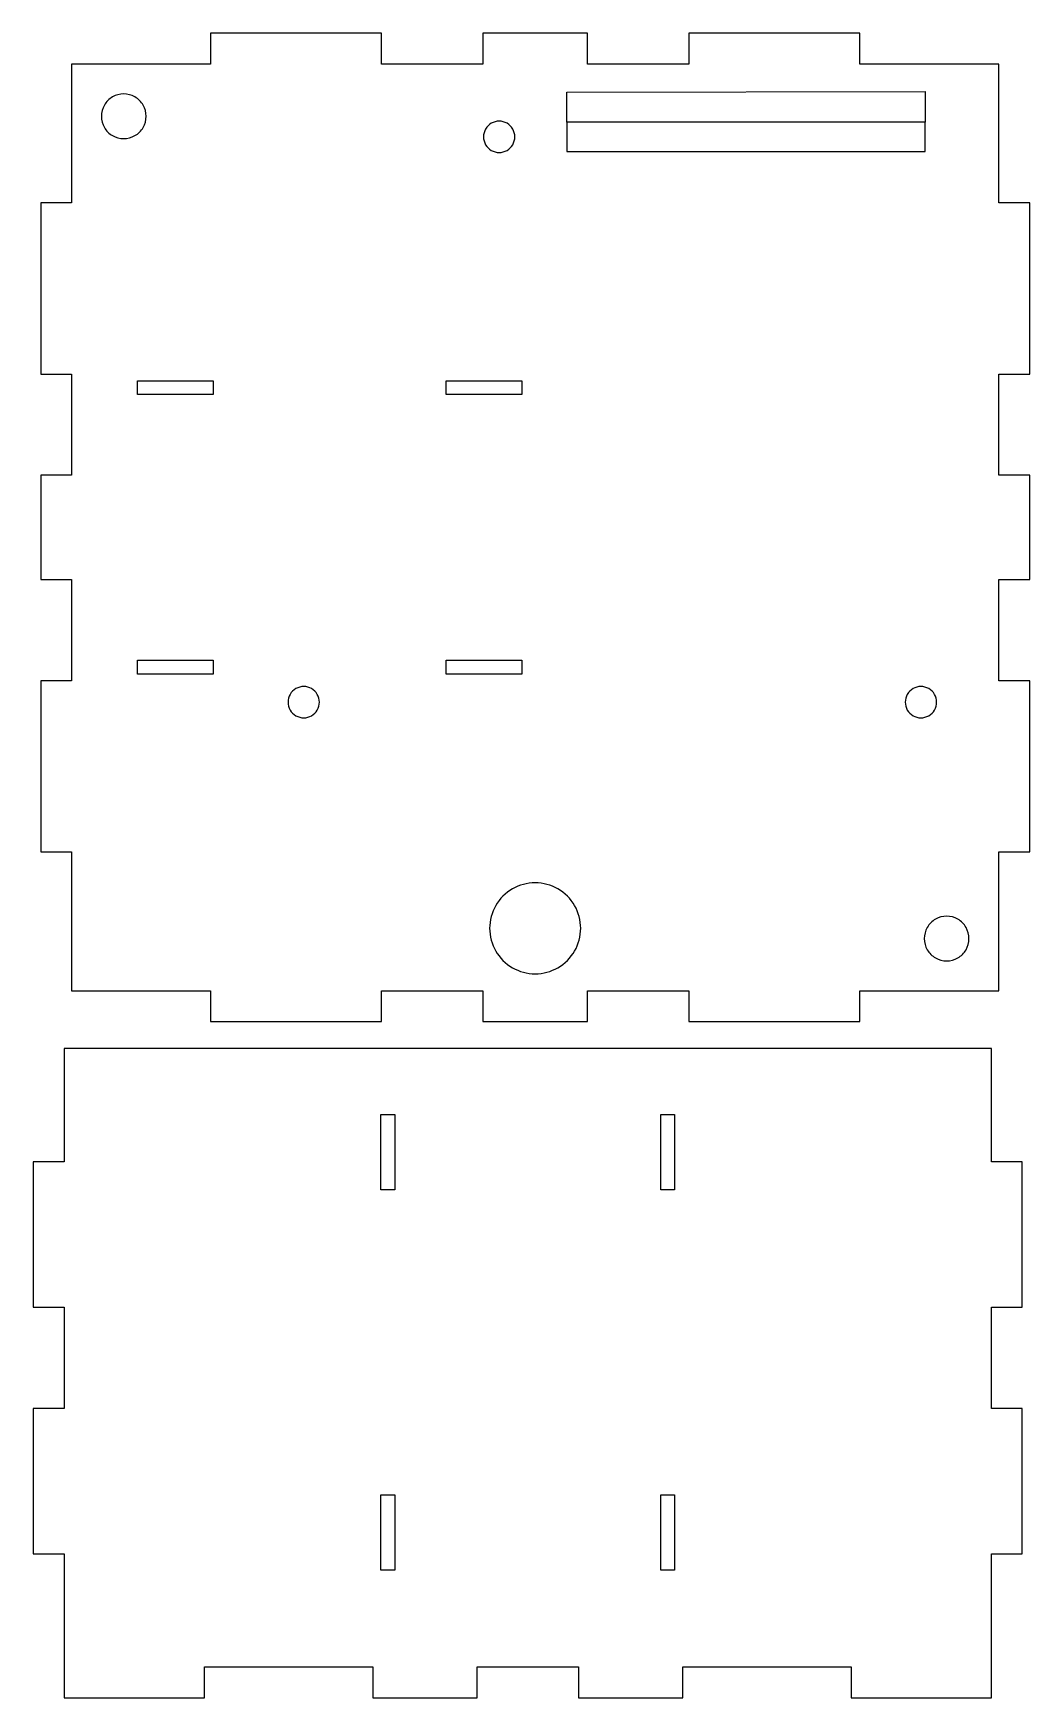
# Model space of a CAD drawing. Extents: x 12 to 317, y 11 to 186.
# Drawn here: x 219.8 to 316.6, y 24.3 to 186.2 of the extents above; entities that cross this region are included whole.
import ezdxf

# ---------------------------------------------------------------- set-up
doc = ezdxf.new("R2010")
doc.units = 0
doc.layers.get('0').update_dxf_attribs({"linetype": 'CONTINUOUS'})

msp = doc.modelspace()

# ---------------------------------------------------------------- linework, layer by layer
at = {"color": 7}
for p, q in [((253.62358, 186.190372), (236.973702, 186.190372)), ((236.973702, 186.190372), (236.973702, 183.190395)), ((253.62358, 183.190395), (253.62358, 186.190372)), ((273.623432, 186.190372), (263.473506, 186.190372)), ((263.473506, 186.190372), (263.473506, 183.190395)), ((273.623432, 183.190395), (273.623432, 186.190372)), ((300.123236, 186.190372), (283.473358, 186.190372)), ((283.473358, 186.190372), (283.473358, 183.190395)), ((300.123236, 183.190395), (300.123236, 186.190372)), ((236.973702, 183.190395), (223.473802, 183.190395)), ((223.473802, 183.190395), (223.473802, 169.690495)), ((263.473506, 183.190395), (253.62358, 183.190395)), ((283.473358, 183.190395), (273.623432, 183.190395)), ((313.623136, 183.190395), (300.123236, 183.190395)), ((313.623136, 169.690495), (313.623136, 183.190395)), ((223.473802, 169.690495), (220.473824, 169.690495)), ((220.473824, 169.690495), (220.473824, 153.040617)), ((316.623113, 169.690495), (313.623136, 169.690495)), ((316.623113, 153.040617), (316.623113, 169.690495)), ((220.473824, 153.040617), (223.473802, 153.040617)), ((223.473802, 153.040617), (223.473802, 143.190691)), ((313.623136, 143.190691), (313.623136, 153.040617)), ((313.623136, 153.040617), (316.623113, 153.040617)), ((223.473802, 143.190691), (220.473824, 143.190691)), ((220.473824, 143.190691), (220.473824, 133.040765)), ((316.623113, 143.190691), (313.623136, 143.190691)), ((316.623113, 133.040765), (316.623113, 143.190691)), ((220.473824, 133.040765), (223.473802, 133.040765)), ((223.473802, 133.040765), (223.473802, 123.190839)), ((313.623136, 123.190839), (313.623136, 133.040765)), ((313.623136, 133.040765), (316.623113, 133.040765)), ((223.473802, 123.190839), (220.473824, 123.190839)), ((220.473824, 123.190839), (220.473824, 106.540961)), ((316.623113, 123.190839), (313.623136, 123.190839)), ((316.623113, 106.540961), (316.623113, 123.190839)), ((220.473824, 106.540961), (223.473802, 106.540961)), ((223.473802, 106.540961), (223.473802, 93.041061)), ((313.623136, 93.041061), (313.623136, 106.540961)), ((313.623136, 106.540961), (316.623113, 106.540961)), ((223.473802, 93.041061), (236.973702, 93.041061)), ((236.973702, 93.041061), (236.973702, 90.041083)), ((253.62358, 90.041083), (253.62358, 93.041061)), ((253.62358, 93.041061), (263.473506, 93.041061)), ((263.473506, 93.041061), (263.473506, 90.041083)), ((273.623432, 90.041083), (273.623432, 93.041061)), ((273.623432, 93.041061), (283.473358, 93.041061)), ((283.473358, 93.041061), (283.473358, 90.041083)), ((300.123236, 90.041083), (300.123236, 93.041061)), ((300.123236, 93.041061), (313.623136, 93.041061)), ((236.973702, 90.041083), (253.62358, 90.041083)), ((263.473506, 90.041083), (273.623432, 90.041083)), ((283.473358, 90.041083), (300.123236, 90.041083)), ((236.257769, 87.412255), (222.757869, 87.412255)), ((222.757869, 87.412255), (222.757869, 76.412359)), ((252.907647, 87.412277), (236.257769, 87.412277)), ((236.257769, 87.412277), (236.257769, 87.412255)), ((252.907647, 87.412255), (252.907647, 87.412277)), ((262.757573, 87.412255), (252.907647, 87.412255)), ((272.907499, 87.412277), (262.757573, 87.412277)), ((262.757573, 87.412277), (262.757573, 87.412255)), ((272.907499, 87.412255), (272.907499, 87.412277)), ((282.757425, 87.412255), (272.907499, 87.412255)), ((299.407303, 87.412277), (282.757425, 87.412277)), ((282.757425, 87.412277), (282.757425, 87.412255)), ((299.407303, 87.412255), (299.407303, 87.412277)), ((312.907203, 87.412255), (299.407303, 87.412255)), ((312.907203, 76.412359), (312.907203, 87.412255)), ((222.757869, 76.412359), (219.757892, 76.412359)), ((219.757892, 76.412359), (219.757892, 62.262462)), ((315.907181, 76.412359), (312.907203, 76.412359)), ((315.907181, 62.262462), (315.907181, 76.412359)), ((219.757892, 62.262462), (222.757869, 62.262462)), ((222.757869, 62.262462), (222.757869, 52.412537)), ((312.907203, 52.412537), (312.907203, 62.262462)), ((312.907203, 62.262462), (315.907181, 62.262462)), ((222.757869, 52.412537), (219.757892, 52.412537)), ((219.757892, 52.412537), (219.757892, 38.26264)), ((315.907181, 52.412537), (312.907203, 52.412537)), ((315.907181, 38.26264), (315.907181, 52.412537)), ((219.757892, 38.26264), (222.757869, 38.26264)), ((222.757869, 38.26264), (222.757869, 24.262744)), ((312.907203, 24.262744), (312.907203, 38.26264)), ((312.907203, 38.26264), (315.907181, 38.26264)), ((236.407769, 24.262744), (236.407769, 27.262722)), ((236.407769, 27.262722), (252.757647, 27.262722)), ((252.757647, 27.262722), (252.757647, 24.262744)), ((262.907573, 24.262744), (262.907573, 27.262722)), ((262.907573, 27.262722), (272.757499, 27.262722)), ((272.757499, 27.262722), (272.757499, 24.262744)), ((282.907425, 24.262744), (282.907425, 27.262722)), ((282.907425, 27.262722), (299.257303, 27.262722)), ((299.257303, 27.262722), (299.257303, 24.262744)), ((222.757869, 24.262744), (236.407769, 24.262744)), ((252.757647, 24.262744), (262.907573, 24.262744)), ((272.757499, 24.262744), (282.907425, 24.262744)), ((299.257303, 24.262744), (312.907203, 24.262744))]:
    msp.add_line(p, q, dxfattribs=at)
at = {"color": 4}
for p, q in [((271.615982, 180.450857), (306.465539, 180.540011)), ((271.623234, 177.540214), (271.615982, 180.450857)), ((306.465539, 180.540011), (306.473021, 177.540214)), ((306.473021, 177.540214), (271.623234, 177.540214)), ((229.901537, 151.040728), (229.901537, 152.390728)), ((229.901537, 152.390728), (237.251537, 152.390728)), ((237.251537, 152.390728), (237.251537, 151.040729)), ((259.901537, 151.040728), (259.901537, 152.390728)), ((259.901537, 152.390728), (267.251537, 152.390728)), ((267.251537, 152.390728), (267.251537, 151.040728)), ((237.251537, 151.040729), (229.901537, 151.040728)), ((267.251537, 151.040728), (259.901537, 151.040728)), ((229.901537, 123.840728), (229.901537, 125.190728)), ((229.901537, 125.190728), (237.251537, 125.190728)), ((237.251537, 125.190728), (237.251537, 123.840728)), ((259.901537, 123.840728), (259.901537, 125.190728)), ((259.901537, 125.190728), (267.251537, 125.190728)), ((267.251537, 125.190728), (267.251537, 123.840728)), ((237.251537, 123.840728), (229.901537, 123.840728)), ((267.251537, 123.840728), (259.901537, 123.840728)), ((253.557536, 81.012388), (254.907536, 81.012388)), ((253.557536, 73.662388), (253.557536, 81.012388)), ((254.907536, 81.012388), (254.907536, 73.662388)), ((280.757536, 73.662388), (280.757536, 81.012388)), ((280.757536, 81.012388), (282.107536, 81.012388)), ((282.107536, 81.012388), (282.107536, 73.662388)), ((254.907536, 73.662388), (253.557536, 73.662388)), ((282.107536, 73.662388), (280.757536, 73.662388)), ((253.557536, 36.662388), (253.557536, 44.012388)), ((253.557536, 44.012388), (254.907536, 44.012388)), ((254.907536, 44.012388), (254.907536, 36.662388)), ((280.757536, 36.662388), (280.757536, 44.012388)), ((280.757536, 44.012388), (282.107536, 44.012388)), ((282.107536, 44.012388), (282.107536, 36.662388)), ((254.907536, 36.662388), (253.557536, 36.662388)), ((282.107536, 36.662388), (280.757536, 36.662388))]:
    msp.add_line(p, q, dxfattribs=at)
at = {"color": 3}
for p, q in [((306.473021, 177.540214), (271.623234, 177.540214)), ((271.623234, 177.540214), (271.623234, 174.690214)), ((306.473021, 174.690214), (306.473021, 177.540214)), ((271.623234, 174.690214), (306.473021, 174.690214))]:
    msp.add_line(p, q, dxfattribs=at)
at = {"color": 4}
for points in [[(227.461302, 179.999), (227.132267, 179.80951), (226.854686, 179.531929), (226.665197, 179.202895)], [(228.548802, 180.290395), (228.169105, 180.290809), (227.789922, 180.189208), (227.461302, 179.999)], [(229.636302, 179.999), (229.307682, 180.189208), (228.9285, 180.290809), (228.548802, 180.290395)], [(230.432407, 179.202895), (230.242918, 179.531929), (229.965337, 179.80951), (229.636302, 179.999)], [(226.665197, 179.202895), (226.474989, 178.874275), (226.373387, 178.495092), (226.373802, 178.115395)], [(230.723802, 178.115395), (230.724217, 178.495092), (230.622615, 178.874275), (230.432407, 179.202895)], [(226.373802, 178.115395), (226.373387, 177.735697), (226.474989, 177.356515), (226.665197, 177.027895)], [(226.665197, 177.027895), (226.854686, 176.69886), (227.132267, 176.421279), (227.461302, 176.231789)], [(229.636302, 176.231789), (229.965337, 176.421279), (230.242918, 176.69886), (230.432407, 177.027895)], [(230.432407, 177.027895), (230.622615, 177.356515), (230.724217, 177.735697), (230.723802, 178.115395)], [(263.727462, 176.877643), (263.594111, 176.647255), (263.522881, 176.381419), (263.523171, 176.115222)], [(264.285593, 177.435775), (264.054914, 177.302928), (263.860308, 177.108322), (263.727462, 176.877643)], [(265.048014, 177.640065), (264.781817, 177.640356), (264.515981, 177.569125), (264.285593, 177.435775)], [(265.810436, 177.435775), (265.580048, 177.569125), (265.314211, 177.640356), (265.048014, 177.640065)], [(266.368567, 176.877643), (266.23572, 177.108322), (266.041115, 177.302928), (265.810436, 177.435775)], [(266.572857, 176.115222), (266.573148, 176.381419), (266.501918, 176.647255), (266.368567, 176.877643)], [(227.461302, 176.231789), (227.789922, 176.041581), (228.169105, 175.93998), (228.548802, 175.940395)], [(228.548802, 175.940395), (228.9285, 175.93998), (229.307682, 176.041581), (229.636302, 176.231789)], [(263.523171, 176.115222), (263.522881, 175.849025), (263.594111, 175.583189), (263.727462, 175.3528)], [(263.727462, 175.3528), (263.860308, 175.122122), (264.054914, 174.927516), (264.285593, 174.794669)], [(265.810436, 174.794669), (266.041115, 174.927516), (266.23572, 175.122122), (266.368567, 175.3528)], [(266.368567, 175.3528), (266.501918, 175.583189), (266.573148, 175.849025), (266.572857, 176.115222)], [(264.285593, 174.794669), (264.515981, 174.661319), (264.781817, 174.590088), (265.048014, 174.590379)], [(265.048014, 174.590379), (265.314211, 174.590088), (265.580048, 174.661319), (265.810436, 174.794669)], [(244.727398, 121.877748), (244.594032, 121.647332), (244.522793, 121.381464), (244.523084, 121.115235)], [(245.285597, 122.435946), (245.05489, 122.303084), (244.860261, 122.108455), (244.727398, 121.877748)], [(246.04811, 122.640261), (245.781881, 122.640552), (245.516012, 122.569313), (245.285597, 122.435946)], [(246.810623, 122.435946), (246.580207, 122.569313), (246.314339, 122.640552), (246.04811, 122.640261)], [(247.368821, 121.877748), (247.235958, 122.108455), (247.041329, 122.303084), (246.810623, 122.435946)], [(247.573136, 121.115235), (247.573427, 121.381464), (247.502187, 121.647332), (247.368821, 121.877748)], [(304.727489, 121.877748), (304.594122, 121.647332), (304.522883, 121.381464), (304.523174, 121.115235)], [(305.285687, 122.435946), (305.054981, 122.303084), (304.860352, 122.108455), (304.727489, 121.877748)], [(306.0482, 122.640261), (305.781971, 122.640552), (305.516103, 122.569313), (305.285687, 122.435946)], [(306.810713, 122.435946), (306.580297, 122.569313), (306.314429, 122.640552), (306.0482, 122.640261)], [(307.368911, 121.877748), (307.236049, 122.108455), (307.04142, 122.303084), (306.810713, 122.435946)], [(307.573226, 121.115235), (307.573517, 121.381464), (307.502278, 121.647332), (307.368911, 121.877748)], [(244.523084, 121.115235), (244.522793, 120.849006), (244.594032, 120.583138), (244.727398, 120.352722)], [(244.727398, 120.352722), (244.860261, 120.122015), (245.05489, 119.927386), (245.285597, 119.794524)], [(246.810623, 119.794524), (247.041329, 119.927386), (247.235958, 120.122015), (247.368821, 120.352722)], [(247.368821, 120.352722), (247.502187, 120.583138), (247.573427, 120.849006), (247.573136, 121.115235)], [(304.523174, 121.115235), (304.522883, 120.849006), (304.594122, 120.583138), (304.727489, 120.352722)], [(304.727489, 120.352722), (304.860352, 120.122015), (305.054981, 119.927386), (305.285687, 119.794524)], [(306.810713, 119.794524), (307.04142, 119.927386), (307.236049, 120.122015), (307.368911, 120.352722)], [(307.368911, 120.352722), (307.502278, 120.583138), (307.573517, 120.849006), (307.573226, 121.115235)], [(245.285597, 119.794524), (245.516012, 119.661157), (245.781881, 119.589918), (246.04811, 119.590209)], [(246.04811, 119.590209), (246.314339, 119.589918), (246.580207, 119.661157), (246.810623, 119.794524)], [(305.285687, 119.794524), (305.516103, 119.661157), (305.781971, 119.589918), (306.0482, 119.590209)], [(306.0482, 119.590209), (306.314429, 119.589918), (306.580297, 119.661157), (306.810713, 119.794524)], [(266.335636, 102.948224), (265.66622, 102.562711), (265.101486, 101.997977), (264.715973, 101.328561)], [(268.548136, 103.541061), (267.775648, 103.541905), (267.004208, 103.335198), (266.335636, 102.948224)], [(270.760636, 102.948224), (270.092064, 103.335198), (269.320623, 103.541905), (268.548136, 103.541061)], [(272.380298, 101.328561), (271.994785, 101.997977), (271.430052, 102.562711), (270.760636, 102.948224)], [(264.715973, 101.328561), (264.328999, 100.659989), (264.122292, 99.888549), (264.123136, 99.116061)], [(272.973136, 99.116061), (272.97398, 99.888549), (272.767273, 100.659989), (272.380298, 101.328561)], [(264.123136, 99.116061), (264.122292, 98.343574), (264.328999, 97.572133), (264.715973, 96.903561)], [(272.380298, 96.903561), (272.767273, 97.572133), (272.97398, 98.343574), (272.973136, 99.116061)], [(306.66453, 99.203561), (306.474323, 98.874941), (306.372721, 98.495758), (306.373136, 98.116061)], [(307.460636, 99.999666), (307.131601, 99.810177), (306.85402, 99.532596), (306.66453, 99.203561)], [(308.548136, 100.291061), (308.168438, 100.291476), (307.789256, 100.189874), (307.460636, 99.999666)], [(309.635636, 99.999666), (309.307016, 100.189874), (308.927833, 100.291476), (308.548136, 100.291061)], [(310.431741, 99.203561), (310.242252, 99.532596), (309.964671, 99.810177), (309.635636, 99.999666)], [(310.723136, 98.116061), (310.723551, 98.495758), (310.621949, 98.874941), (310.431741, 99.203561)], [(306.373136, 98.116061), (306.372721, 97.736364), (306.474323, 97.357181), (306.66453, 97.028561)], [(310.431741, 97.028561), (310.621949, 97.357181), (310.723551, 97.736364), (310.723136, 98.116061)], [(264.715973, 96.903561), (265.101486, 96.234145), (265.66622, 95.669412), (266.335636, 95.283899)], [(270.760636, 95.283899), (271.430052, 95.669412), (271.994785, 96.234145), (272.380298, 96.903561)], [(306.66453, 97.028561), (306.85402, 96.699526), (307.131601, 96.421945), (307.460636, 96.232456)], [(307.460636, 96.232456), (307.789256, 96.042248), (308.168438, 95.940646), (308.548136, 95.941061)], [(308.548136, 95.941061), (308.927833, 95.940646), (309.307016, 96.042248), (309.635636, 96.232456)], [(309.635636, 96.232456), (309.964671, 96.421945), (310.242252, 96.699526), (310.431741, 97.028561)], [(266.335636, 95.283899), (267.004208, 94.896924), (267.775648, 94.690217), (268.548136, 94.691061)], [(268.548136, 94.691061), (269.320623, 94.690217), (270.092064, 94.896924), (270.760636, 95.283899)]]:
    msp.add_open_spline(points, degree=3, dxfattribs=at)

doc.saveas('drawing.dxf')
